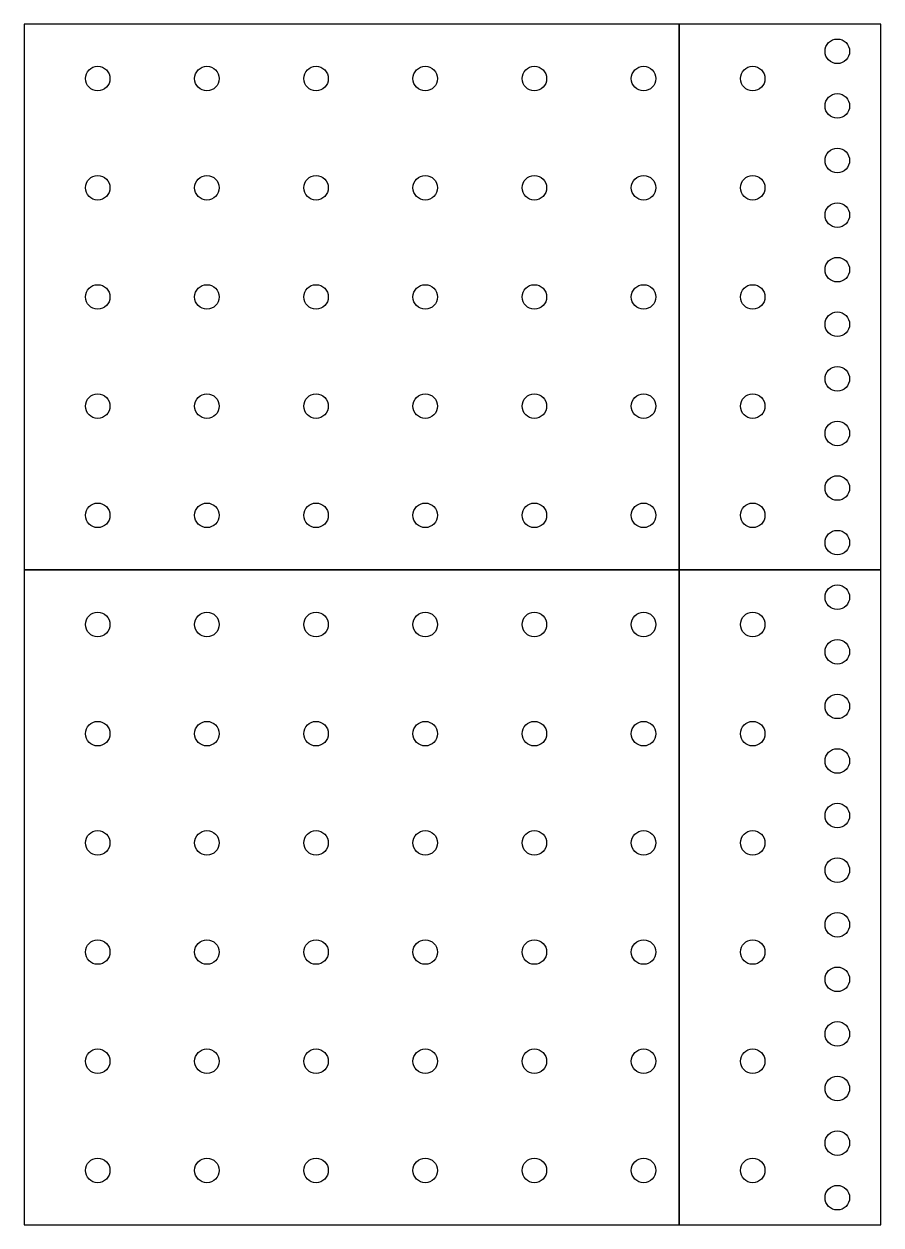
# Model space of a CAD drawing. Header units: inches. Extents: x 0 to 15.7, y 0 to 22.
import ezdxf

# ---------------------------------------------------------------- set-up
doc = ezdxf.new("R2010")
doc.units = ezdxf.units.IN
doc.layers.get('0').update_dxf_attribs({"linetype": 'CONTINUOUS'})

msp = doc.modelspace()

# ---------------------------------------------------------------- linework, layer by layer
for p, q in [((0, 13), (0, 12)), ((0, 12), (1, 12))]:
    msp.add_line(p, q)
for points in [[(0, 0), (12, 0), (15.7, 0), (15.7, 12), (12, 12), (15.7, 12), (15.7, 22), (12, 22), (12, 12), (12, 0), (12, 12), (0, 12)], [(0, 12), (12, 12), (12, 22), (0, 22)]]:
    msp.add_lwpolyline(points, close=True)
for centre in [(14.9, 21.5), (1.35, 21), (3.35, 21), (5.35, 21), (7.35, 21), (9.35, 21), (11.35, 21), (13.35, 21), (14.9, 20.5), (14.9, 19.5), (1.35, 19), (3.35, 19), (5.35, 19), (7.35, 19), (9.35, 19), (11.35, 19), (13.35, 19), (14.9, 18.5), (14.9, 17.5), (1.35, 17), (3.35, 17), (5.35, 17), (7.35, 17), (9.35, 17), (11.35, 17), (13.35, 17), (14.9, 16.5), (14.9, 15.5), (1.35, 15), (3.35, 15), (5.35, 15), (7.35, 15), (9.35, 15), (11.35, 15), (13.35, 15), (14.9, 14.5), (14.9, 13.5), (1.35, 13), (3.35, 13), (5.35, 13), (7.35, 13), (9.35, 13), (11.35, 13), (13.35, 13), (14.9, 12.5), (14.9, 11.5), (1.35, 11), (3.35, 11), (5.35, 11), (7.35, 11), (9.35, 11), (11.35, 11), (13.35, 11), (14.9, 10.5), (14.9, 9.5), (1.35, 9), (3.35, 9), (5.35, 9), (7.35, 9), (9.35, 9), (11.35, 9), (13.35, 9), (14.9, 8.5), (14.9, 7.5), (1.35, 7), (3.35, 7), (5.35, 7), (7.35, 7), (9.35, 7), (11.35, 7), (13.35, 7), (14.9, 6.5), (14.9, 5.5), (1.35, 5), (3.35, 5), (5.35, 5), (7.35, 5), (9.35, 5), (11.35, 5), (13.35, 5), (14.9, 4.5), (14.9, 3.5), (1.35, 3), (3.35, 3), (5.35, 3), (7.35, 3), (9.35, 3), (11.35, 3), (13.35, 3), (14.9, 2.5), (14.9, 1.5), (1.35, 1), (3.35, 1), (5.35, 1), (7.35, 1), (9.35, 1), (11.35, 1), (13.35, 1), (14.9, 0.5)]:
    msp.add_circle(centre, 0.225)

doc.saveas('drawing.dxf')
